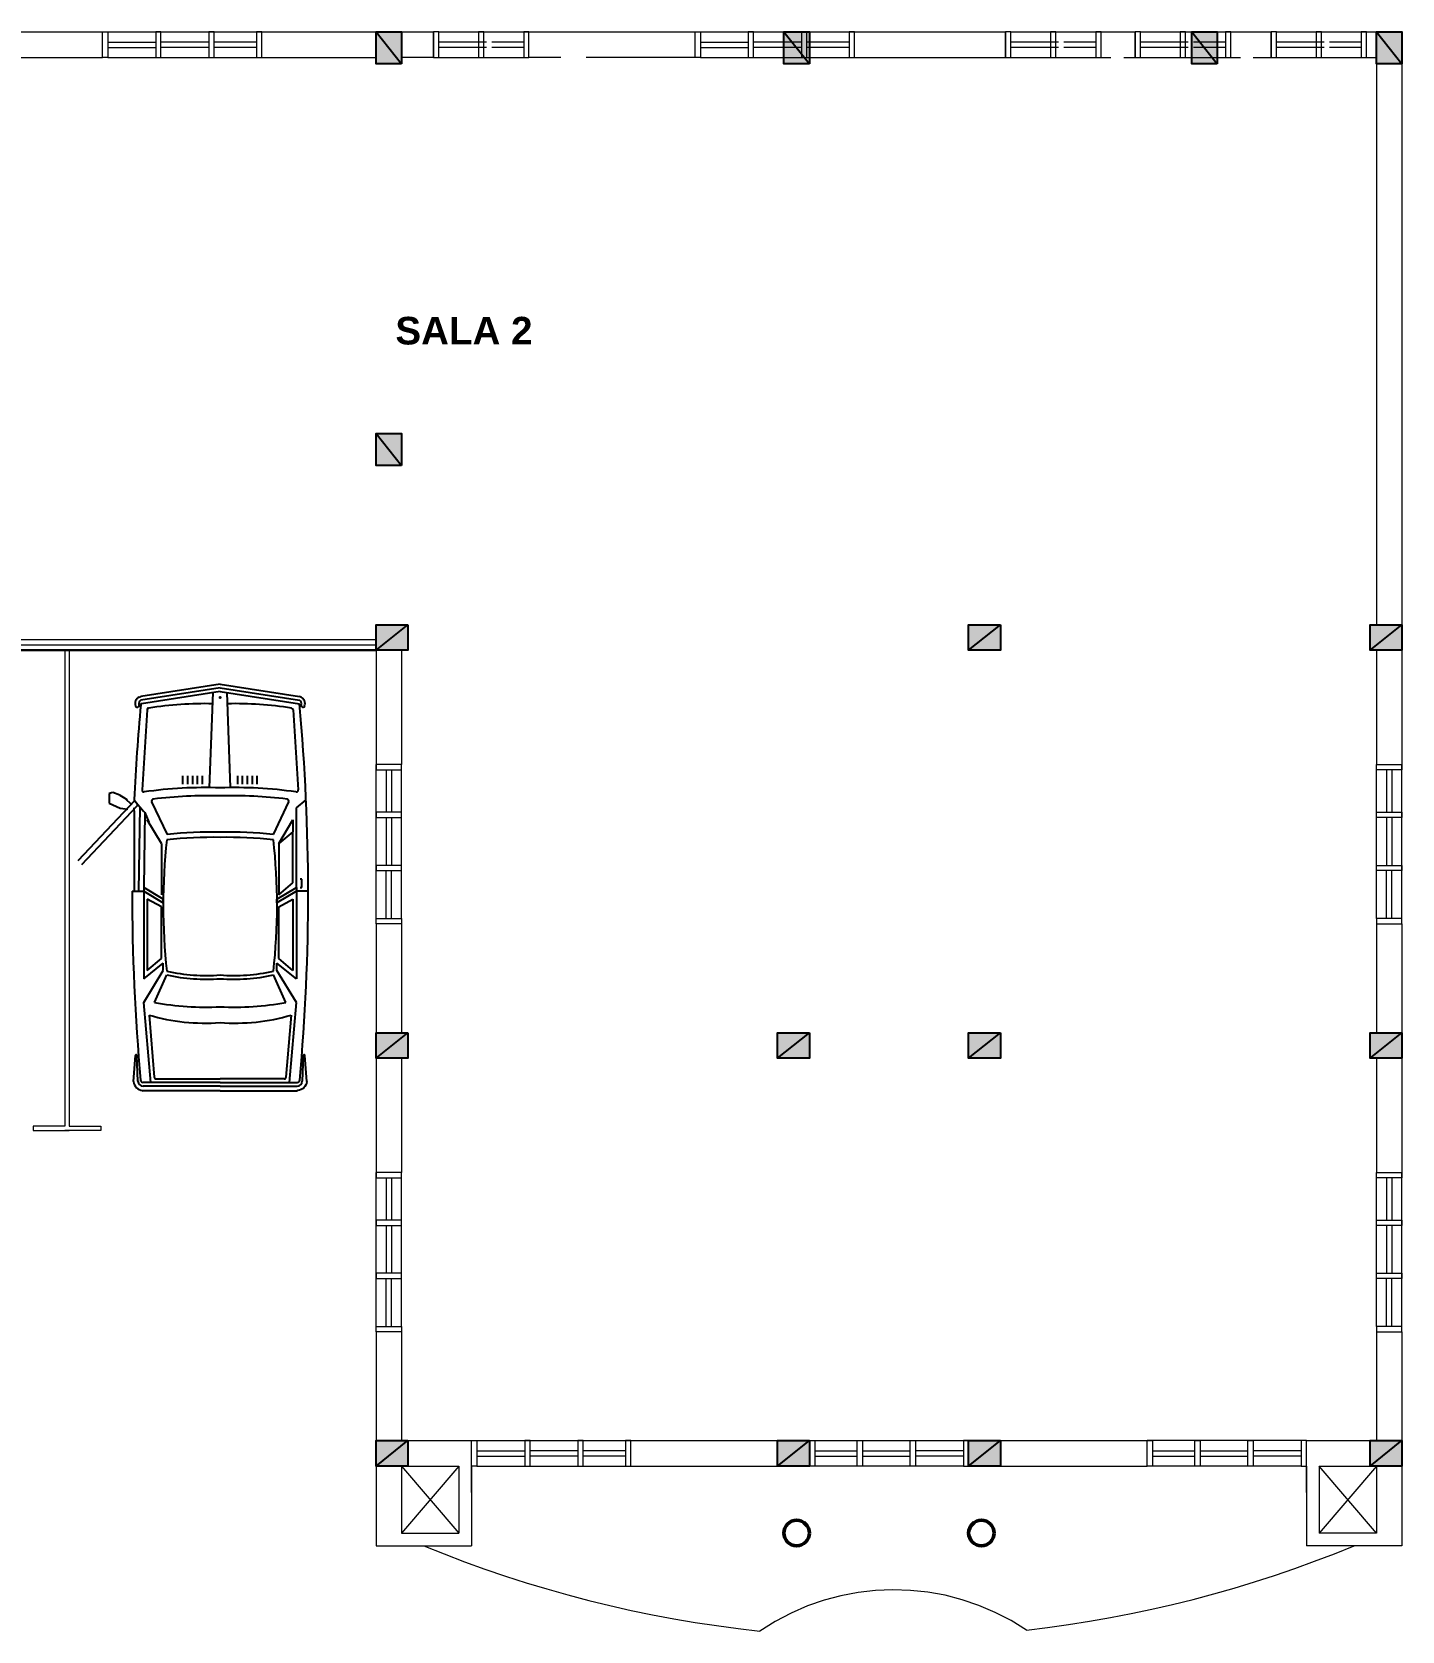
# Model space of a CAD drawing. Header units: millimetres. Extents: x 4395 to 8806, y 1896 to 3880.
# Drawn here: x 4424.24 to 4437.14, y 1897.37 to 1912.42 of the extents above; entities that cross this region are included whole.
import ezdxf

# ---------------------------------------------------------------- set-up
doc = ezdxf.new("R2010")
doc.units = ezdxf.units.MM
doc.linetypes.add('ACAD_ISO03W100', pattern=[30, 12, -18])
doc.layers.add('C-EQUIPAMENTOS', color=7, linetype='Continuous')
doc.layers.add('C-Paredes-Acessorios', color=20, linetype='Continuous', lineweight=5)
doc.layers.add('C-Texto', color=4, linetype='Continuous', lineweight=9)
doc.layers.add('C-Pilares', color=7, linetype='Continuous', plot=False)
doc.styles.add('BOLD', font='arialbd.ttf')

# ---------------------------------------------------------------- blocks, each defined once
blk = doc.blocks.new('A$C2A3D30EB')
at = {"layer": 'C-Pilares'}
for color, points in [(6, [(0, 0), (24, 30), (0, 30)]), (6, [(24, 30), (0, 30), (0, 0)]), (135, [(24, 30), (0, 0), (24, 0)])]:
    blk.add_hatch(color=color, dxfattribs=at).paths.add_polyline_path(points)
blk.add_line((24, 30), (0, 0), dxfattribs=at)
at = {"layer": 'C-Pilares', "color": 7}
blk.add_lwpolyline([(0, 0), (24, 0), (24, 30), (0, 30)], close=True, dxfattribs=at)

msp = doc.modelspace()

# ---------------------------------------------------------------- linework, layer by layer
at = {"layer": 'C-EQUIPAMENTOS', "color": 0}
for p, q in [((4426.016, 1906.279), (4425.269, 1906.162)), ((4426.016, 1906.244), (4425.269, 1906.127)), ((4426.016, 1906.209), (4425.276, 1906.093)), ((4425.917, 1905.305), (4425.951, 1906.199)), ((4426.016, 1906.279), (4426.763, 1906.162)), ((4426.016, 1906.244), (4426.763, 1906.127)), ((4426.016, 1906.209), (4426.763, 1906.092)), ((4426.115, 1905.305), (4426.081, 1906.199)), ((4425.253, 1906.157), (4425.269, 1906.162)), ((4426.779, 1906.157), (4426.763, 1906.162)), ((4425.329, 1906.036), (4425.281, 1905.283)), ((4426.703, 1906.036), (4426.751, 1905.283)), ((4425.666, 1905.338), (4425.666, 1905.415)), ((4425.712, 1905.338), (4425.712, 1905.415)), ((4425.758, 1905.338), (4425.758, 1905.415)), ((4425.804, 1905.338), (4425.804, 1905.415)), ((4425.85, 1905.338), (4425.85, 1905.415)), ((4426.182, 1905.338), (4426.182, 1905.415)), ((4426.228, 1905.338), (4426.228, 1905.415)), ((4426.274, 1905.338), (4426.274, 1905.415)), ((4426.32, 1905.338), (4426.32, 1905.415)), ((4426.366, 1905.338), (4426.366, 1905.415)), ((4425.213, 1905.182), (4424.677, 1904.617)), ((4425.007, 1905.258), (4424.97, 1905.25)), ((4424.97, 1905.25), (4424.971, 1905.159)), ((4424.971, 1905.159), (4425.074, 1905.11)), ((4425.07, 1905.233), (4425.007, 1905.258)), ((4425.044, 1905.243), (4425.048, 1905.247)), ((4425.07, 1905.233), (4425.118, 1905.206)), ((4425.118, 1905.206), (4425.141, 1905.189)), ((4425.118, 1905.206), (4425.18, 1905.146)), ((4425.207, 1905.19), (4425.207, 1905.187)), ((4425.207, 1905.187), (4425.207, 1905.182)), ((4425.21, 1905.185), (4425.293, 1905.083)), ((4425.213, 1905.182), (4425.213, 1905.18)), ((4425.213, 1905.18), (4425.215, 1905.177)), ((4425.215, 1905.177), (4425.218, 1905.174)), ((4425.218, 1905.174), (4425.22, 1905.172)), ((4425.22, 1905.172), (4425.222, 1905.169)), ((4425.222, 1905.169), (4425.223, 1905.166)), ((4425.223, 1905.166), (4425.225, 1905.164)), ((4425.225, 1905.164), (4425.227, 1905.161)), ((4425.227, 1905.161), (4425.229, 1905.158)), ((4425.229, 1905.158), (4425.232, 1905.153)), ((4425.232, 1905.153), (4425.233, 1905.15)), ((4425.233, 1905.15), (4425.235, 1905.147)), ((4425.235, 1905.147), (4425.235, 1905.134)), ((4425.371, 1905.17), (4425.517, 1904.863)), ((4426.661, 1905.17), (4426.514, 1904.863)), ((4426.736, 1905.114), (4426.825, 1905.191)), ((4424.713, 1904.581), (4425.235, 1905.134)), ((4425.074, 1905.11), (4425.147, 1905.103)), ((4425.21, 1905.061), (4425.206, 1905.113)), ((4425.21, 1904.332), (4425.21, 1905.063)), ((4425.234, 1905.131), (4425.232, 1905.129)), ((4425.235, 1905.134), (4425.234, 1905.131)), ((4425.261, 1905.123), (4425.247, 1904.331)), ((4425.293, 1905.083), (4425.306, 1905.07)), ((4425.306, 1905.07), (4425.296, 1904.366)), ((4425.306, 1905.07), (4425.345, 1904.979)), ((4425.464, 1904.779), (4425.33, 1905.002)), ((4426.568, 1904.779), (4426.702, 1905.002)), ((4426.702, 1905.002), (4426.702, 1904.89)), ((4426.736, 1904.366), (4426.736, 1905.114)), ((4426.702, 1904.89), (4426.568, 1904.779)), ((4426.702, 1904.408), (4426.702, 1904.89)), ((4425.464, 1904.779), (4425.464, 1904.296)), ((4426.568, 1904.779), (4426.568, 1904.296)), ((4426.568, 1904.296), (4426.702, 1904.408)), ((4426.786, 1904.443), (4426.769, 1904.443)), ((4426.786, 1904.366), (4426.786, 1904.443)), ((4425.187, 1904.331), (4425.296, 1904.331)), ((4425.296, 1904.366), (4425.296, 1903.541)), ((4425.481, 1904.254), (4425.296, 1904.366)), ((4425.296, 1904.331), (4425.481, 1904.219)), ((4425.464, 1904.184), (4425.33, 1904.254)), ((4425.33, 1904.254), (4425.33, 1904.184)), ((4425.481, 1904.219), (4425.481, 1904.254)), ((4426.551, 1904.254), (4426.736, 1904.366)), ((4426.736, 1904.331), (4426.551, 1904.219)), ((4426.551, 1904.219), (4426.551, 1904.254)), ((4426.568, 1904.184), (4426.702, 1904.254)), ((4426.702, 1904.254), (4426.702, 1904.184)), ((4426.736, 1904.366), (4426.736, 1903.506)), ((4426.845, 1904.331), (4426.736, 1904.331)), ((4426.769, 1904.366), (4426.786, 1904.366)), ((4425.33, 1904.184), (4425.33, 1903.583)), ((4425.464, 1903.695), (4425.464, 1904.184)), ((4426.568, 1903.695), (4426.568, 1904.184)), ((4426.702, 1904.184), (4426.702, 1903.583)), ((4425.296, 1903.506), (4425.481, 1903.653)), ((4425.33, 1903.583), (4425.464, 1903.695)), ((4425.481, 1903.583), (4425.481, 1903.653)), ((4426.551, 1903.583), (4426.551, 1903.653)), ((4426.736, 1903.506), (4426.551, 1903.653)), ((4426.702, 1903.583), (4426.568, 1903.695)), ((4425.296, 1903.283), (4425.481, 1903.583)), ((4425.296, 1903.541), (4425.296, 1903.506)), ((4425.397, 1903.283), (4425.514, 1903.541)), ((4426.635, 1903.283), (4426.517, 1903.541)), ((4426.736, 1903.283), (4426.551, 1903.583)), ((4425.363, 1902.529), (4425.296, 1903.283)), ((4426.668, 1902.529), (4426.736, 1903.283)), ((4425.347, 1903.164), (4425.395, 1902.58)), ((4426.685, 1903.164), (4426.636, 1902.58)), ((4425.201, 1902.537), (4425.218, 1902.782)), ((4425.242, 1902.542), (4425.232, 1902.782)), ((4426.79, 1902.542), (4426.8, 1902.782)), ((4426.831, 1902.537), (4426.814, 1902.782)), ((4426.016, 1902.529), (4425.29, 1902.529)), ((4426.016, 1902.494), (4425.29, 1902.494)), ((4426.016, 1902.452), (4425.29, 1902.452)), ((4425.414, 1902.563), (4426.016, 1902.563)), ((4426.618, 1902.563), (4426.016, 1902.563)), ((4426.016, 1902.529), (4426.742, 1902.529)), ((4426.016, 1902.494), (4426.742, 1902.494)), ((4426.016, 1902.452), (4426.742, 1902.452))]:
    msp.add_line(p, q, dxfattribs=at)
at = {"layer": 'C-EQUIPAMENTOS', "color": 0, "const_width": 0.0138}
msp.add_lwpolyline([(4426.016, 1906.146, 1), (4426.016, 1906.16, 1)], format="xyb", close=True, dxfattribs=at)
at = {"layer": 'C-EQUIPAMENTOS', "color": 0}
for points in [[(4425.201, 1902.537, 0.356564), (4425.286, 1902.453), (4425.29, 1902.452)], [(4426.831, 1902.537, -0.356564), (4426.746, 1902.453), (4426.742, 1902.452)]]:
    msp.add_lwpolyline(points, format="xyb", dxfattribs=at)
for centre, radius, start, end in [((4444.563, 1904.311), 19.376, 174.7461, 177.3955), ((4444.563, 1904.311), 19.376, 174.7461, 177.3955), ((4425.285, 1906.096), 0.0695, 117.7463, 198.8691), ((4425.236, 1906.079), 0.0171, 198.7873, 18.951), ((4425.285, 1906.096), 0.0354, 117.7463, 198.8691), ((4425.277, 1906.084), 0.0092, 98.9175, 174.7461), ((4425.347, 1906.035), 0.0184, 99.1909, 176.3542), ((4425.347, 1906.035), 0.0184, 99.1909, 176.3542), ((4425.339, 1906.043), 0.0092, 99.3181, 176.3542), ((4425.339, 1906.043), 0.0092, 99.3181, 176.3542), ((4425.874, 1902.778), 3.317, 88.737, 99.1909), ((4426.158, 1902.778), 3.317, 80.8091, 91.263), ((4426.685, 1906.035), 0.0184, 3.6458, 80.8091), ((4426.685, 1906.035), 0.0184, 3.6458, 80.8091), ((4426.746, 1906.096), 0.0354, 341.1309, 62.2537), ((4407.469, 1904.311), 19.376, 354.787, 5.2751), ((4407.469, 1904.311), 19.376, 354.787, 5.2751), ((4426.746, 1906.096), 0.0695, 341.1309, 62.2537), ((4426.796, 1906.079), 0.0171, 161.049, 341.2127), ((4425.874, 1901.305), 4, 87.9692, 98.2244), ((4426.158, 1901.305), 4, 81.7756, 92.0308), ((4425.299, 1905.282), 0.0184, 176.3542, 278.2244), ((4425.388, 1905.178), 0.0184, 97.2595, 205.4749), ((4425.891, 1901.228), 4, 88.2096, 97.2595), ((4426.141, 1901.228), 4, 82.7405, 91.7904), ((4426.644, 1905.178), 0.0184, 334.5251, 82.7405), ((4426.733, 1905.282), 0.0184, 261.7756, 3.6458), ((4425.941, 1900.837), 4, 88.9306, 96.1256), ((4425.941, 1900.886), 4, 88.9306, 96.0834), ((4426.091, 1900.886), 4, 83.9166, 91.0694), ((4426.091, 1900.837), 4, 83.8744, 91.0694), ((4431.147, 1904.195), 5.667, 173.7269, 186.2666), ((4420.885, 1904.195), 5.667, 353.7334, 6.2731), ((4444.563, 1904.311), 19.376, 179.9392, 185.213), ((4425.883, 1905.244), 1.708, 257.5504, 274.4785), ((4425.883, 1905.209), 1.708, 257.5504, 274.4785), ((4426.149, 1905.244), 1.708, 265.5215, 282.4496), ((4426.149, 1905.209), 1.708, 265.5215, 282.4496), ((4425.883, 1905.862), 2.624, 259.3352, 272.9132), ((4426.149, 1905.862), 2.624, 267.0868, 280.6648), ((4425.874, 1904.976), 1.888, 253.7702, 274.3068), ((4426.158, 1904.976), 1.888, 265.6932, 286.2298), ((4425.225, 1902.783), 0.007, 350.8632, 189.1368), ((4426.807, 1902.783), 0.007, 350.8632, 189.1368), ((4425.414, 1902.581), 0.0184, 184.7857, 270), ((4426.618, 1902.581), 0.0184, 270, 355.2143), ((4425.295, 1902.547), 0.0531, 185.9003, 264.3979), ((4425.29, 1902.552), 0.023, 185.213, 270), ((4426.742, 1902.552), 0.023, 270, 354.787), ((4426.737, 1902.547), 0.0531, 275.6021, 354.0997)]:
    msp.add_arc(centre, radius, start, end, dxfattribs=at)
at = {"layer": 'C-Paredes-Acessorios'}
for p, q in [((4422.569, 1912.418), (4424.909, 1912.418)), ((4424.909, 1912.178), (4424.909, 1912.418)), ((4424.959, 1912.418), (4426.409, 1912.418)), ((4426.409, 1912.418), (4428.024, 1912.418)), ((4426.409, 1912.178), (4426.409, 1912.418)), ((4428.024, 1912.178), (4428.024, 1912.418)), ((4428.024, 1912.178), (4428.024, 1912.418)), ((4428.024, 1912.178), (4428.024, 1912.418)), ((4428.024, 1912.178), (4428.024, 1912.418)), ((4428.024, 1912.178), (4428.024, 1912.418)), ((4428.024, 1912.178), (4428.024, 1912.418)), ((4428.024, 1912.178), (4428.024, 1912.418)), ((4428.024, 1912.178), (4428.024, 1912.418)), ((4428.024, 1912.178), (4428.024, 1912.418)), ((4428.024, 1912.178), (4428.024, 1912.418)), ((4428.024, 1912.178), (4428.024, 1912.418)), ((4428.024, 1912.178), (4428.024, 1912.418)), ((4428.024, 1912.178), (4428.024, 1912.418)), ((4428.024, 1912.178), (4428.024, 1912.418)), ((4428.024, 1912.178), (4428.024, 1912.418)), ((4428.024, 1912.178), (4428.024, 1912.418)), ((4428.024, 1912.178), (4428.024, 1912.418)), ((4428.049, 1912.418), (4428.049, 1912.418)), ((4428.049, 1912.418), (4428.049, 1912.418)), ((4428.049, 1912.418), (4428.049, 1912.418)), ((4428.049, 1912.418), (4428.049, 1912.418)), ((4428.049, 1912.418), (4428.049, 1912.418)), ((4428.049, 1912.418), (4428.049, 1912.418)), ((4428.074, 1912.418), (4428.924, 1912.418)), ((4428.924, 1912.418), (4430.489, 1912.418)), ((4428.924, 1912.178), (4428.924, 1912.418)), ((4428.924, 1912.178), (4428.924, 1912.418)), ((4428.924, 1912.178), (4428.924, 1912.418)), ((4428.924, 1912.178), (4428.924, 1912.418)), ((4428.924, 1912.178), (4428.924, 1912.418)), ((4428.924, 1912.178), (4428.924, 1912.418)), ((4430.489, 1912.178), (4430.489, 1912.418)), ((4430.539, 1912.418), (4431.989, 1912.418)), ((4431.989, 1912.418), (4433.411, 1912.418)), ((4431.989, 1912.178), (4431.989, 1912.418)), ((4433.411, 1912.178), (4433.411, 1912.418)), ((4433.411, 1912.178), (4433.411, 1912.418)), ((4433.411, 1912.178), (4433.411, 1912.418)), ((4433.411, 1912.178), (4433.411, 1912.418)), ((4433.411, 1912.178), (4433.411, 1912.418)), ((4433.411, 1912.178), (4433.411, 1912.418)), ((4433.411, 1912.178), (4433.411, 1912.418)), ((4433.411, 1912.178), (4433.411, 1912.418)), ((4433.411, 1912.178), (4433.411, 1912.418)), ((4433.411, 1912.178), (4433.411, 1912.418)), ((4433.411, 1912.178), (4433.411, 1912.418)), ((4433.411, 1912.178), (4433.411, 1912.418)), ((4433.411, 1912.178), (4433.411, 1912.418)), ((4433.411, 1912.178), (4433.411, 1912.418)), ((4433.411, 1912.178), (4433.411, 1912.418)), ((4433.411, 1912.178), (4433.411, 1912.418)), ((4433.411, 1912.178), (4433.411, 1912.418)), ((4433.436, 1912.418), (4433.436, 1912.418)), ((4433.436, 1912.418), (4433.436, 1912.418)), ((4433.436, 1912.418), (4433.436, 1912.418)), ((4433.436, 1912.418), (4433.436, 1912.418)), ((4433.436, 1912.418), (4433.436, 1912.418)), ((4433.436, 1912.418), (4433.436, 1912.418)), ((4433.461, 1912.418), (4434.311, 1912.418)), ((4434.311, 1912.418), (4434.631, 1912.418)), ((4434.311, 1912.178), (4434.311, 1912.418)), ((4434.311, 1912.178), (4434.311, 1912.418)), ((4434.311, 1912.178), (4434.311, 1912.418)), ((4434.311, 1912.178), (4434.311, 1912.418)), ((4434.311, 1912.178), (4434.311, 1912.418)), ((4434.311, 1912.178), (4434.311, 1912.418)), ((4434.631, 1912.178), (4434.631, 1912.418)), ((4434.631, 1912.178), (4434.631, 1912.418)), ((4434.631, 1912.178), (4434.631, 1912.418)), ((4434.631, 1912.178), (4434.631, 1912.418)), ((4434.631, 1912.178), (4434.631, 1912.418)), ((4434.631, 1912.178), (4434.631, 1912.418)), ((4434.631, 1912.178), (4434.631, 1912.418)), ((4434.631, 1912.178), (4434.631, 1912.418)), ((4434.631, 1912.178), (4434.631, 1912.418)), ((4434.631, 1912.178), (4434.631, 1912.418)), ((4434.631, 1912.178), (4434.631, 1912.418)), ((4434.631, 1912.178), (4434.631, 1912.418)), ((4434.631, 1912.178), (4434.631, 1912.418)), ((4434.631, 1912.178), (4434.631, 1912.418)), ((4434.631, 1912.178), (4434.631, 1912.418)), ((4434.631, 1912.178), (4434.631, 1912.418)), ((4434.631, 1912.178), (4434.631, 1912.418)), ((4434.656, 1912.418), (4434.656, 1912.418)), ((4434.656, 1912.418), (4434.656, 1912.418)), ((4434.656, 1912.418), (4434.656, 1912.418)), ((4434.656, 1912.418), (4434.656, 1912.418)), ((4434.656, 1912.418), (4434.656, 1912.418)), ((4434.656, 1912.418), (4434.656, 1912.418)), ((4434.681, 1912.418), (4435.531, 1912.418)), ((4435.531, 1912.418), (4435.911, 1912.418)), ((4435.531, 1912.178), (4435.531, 1912.418)), ((4435.531, 1912.178), (4435.531, 1912.418)), ((4435.531, 1912.178), (4435.531, 1912.418)), ((4435.531, 1912.178), (4435.531, 1912.418)), ((4435.531, 1912.178), (4435.531, 1912.418)), ((4435.531, 1912.178), (4435.531, 1912.418)), ((4435.911, 1912.178), (4435.911, 1912.418)), ((4435.911, 1912.178), (4435.911, 1912.418)), ((4435.911, 1912.178), (4435.911, 1912.418)), ((4435.911, 1912.178), (4435.911, 1912.418)), ((4435.911, 1912.178), (4435.911, 1912.418)), ((4435.911, 1912.178), (4435.911, 1912.418)), ((4435.911, 1912.178), (4435.911, 1912.418)), ((4435.911, 1912.178), (4435.911, 1912.418)), ((4435.911, 1912.178), (4435.911, 1912.418)), ((4435.911, 1912.178), (4435.911, 1912.418)), ((4435.911, 1912.178), (4435.911, 1912.418)), ((4435.911, 1912.178), (4435.911, 1912.418)), ((4435.911, 1912.178), (4435.911, 1912.418)), ((4435.911, 1912.178), (4435.911, 1912.418)), ((4435.911, 1912.178), (4435.911, 1912.418)), ((4435.911, 1912.178), (4435.911, 1912.418)), ((4435.911, 1912.178), (4435.911, 1912.418)), ((4435.936, 1912.418), (4435.936, 1912.418)), ((4435.936, 1912.418), (4435.936, 1912.418)), ((4435.936, 1912.418), (4435.936, 1912.418)), ((4435.936, 1912.418), (4435.936, 1912.418)), ((4435.936, 1912.418), (4435.936, 1912.418)), ((4435.936, 1912.418), (4435.936, 1912.418)), ((4435.961, 1912.418), (4436.811, 1912.418)), ((4436.811, 1912.418), (4437.144, 1912.418)), ((4436.811, 1912.178), (4436.811, 1912.418)), ((4436.811, 1912.178), (4436.811, 1912.418)), ((4436.811, 1912.178), (4436.811, 1912.418)), ((4436.811, 1912.178), (4436.811, 1912.418)), ((4436.811, 1912.178), (4436.811, 1912.418)), ((4436.811, 1912.178), (4436.811, 1912.418)), ((4437.144, 1912.418), (4437.144, 1905.523)), ((4424.959, 1912.323), (4425.409, 1912.323)), ((4424.959, 1912.273), (4425.409, 1912.273)), ((4425.909, 1912.323), (4425.459, 1912.323)), ((4425.909, 1912.273), (4425.459, 1912.273)), ((4426.359, 1912.323), (4425.959, 1912.323)), ((4426.359, 1912.273), (4425.959, 1912.273)), ((4428.099, 1912.323), (4428.074, 1912.323)), ((4428.099, 1912.273), (4428.074, 1912.273)), ((4430.539, 1912.323), (4430.989, 1912.323)), ((4430.539, 1912.273), (4430.989, 1912.273)), ((4431.489, 1912.323), (4431.039, 1912.323)), ((4431.489, 1912.273), (4431.039, 1912.273)), ((4431.939, 1912.323), (4431.539, 1912.323)), ((4431.939, 1912.273), (4431.539, 1912.273)), ((4433.486, 1912.323), (4433.461, 1912.323)), ((4433.486, 1912.273), (4433.461, 1912.273)), ((4434.706, 1912.323), (4434.681, 1912.323)), ((4434.706, 1912.273), (4434.681, 1912.273)), ((4435.986, 1912.323), (4435.961, 1912.323)), ((4435.986, 1912.273), (4435.961, 1912.273)), ((4423.884, 1912.178), (4424.909, 1912.178)), ((4424.959, 1912.178), (4426.409, 1912.178)), ((4426.409, 1912.178), (4427.484, 1912.178)), ((4428.024, 1912.178), (4427.724, 1912.178)), ((4428.049, 1912.178), (4428.049, 1912.178)), ((4428.074, 1912.178), (4428.924, 1912.178)), ((4429.224, 1912.178), (4428.924, 1912.178)), ((4430.489, 1912.178), (4429.464, 1912.178)), ((4430.539, 1912.178), (4431.989, 1912.178)), ((4431.989, 1912.178), (4433.411, 1912.178)), ((4433.436, 1912.178), (4433.436, 1912.178)), ((4433.461, 1912.178), (4434.311, 1912.178)), ((4434.311, 1912.178), (4434.404, 1912.178)), ((4434.524, 1912.178), (4434.631, 1912.178)), ((4434.656, 1912.178), (4434.656, 1912.178)), ((4434.681, 1912.178), (4435.531, 1912.178)), ((4435.531, 1912.178), (4435.624, 1912.178)), ((4435.744, 1912.178), (4435.911, 1912.178)), ((4435.936, 1912.178), (4435.936, 1912.178)), ((4435.961, 1912.178), (4436.811, 1912.178)), ((4436.811, 1912.178), (4436.904, 1912.178)), ((4436.904, 1912.178), (4436.904, 1906.838)), ((4427.484, 1906.838), (4427.484, 1905.523)), ((4437.144, 1906.838), (4436.904, 1906.838)), ((4421.664, 1906.698), (4427.484, 1906.698)), ((4421.664, 1906.648), (4427.484, 1906.648)), ((4424.554, 1906.598), (4424.554, 1902.118)), ((4424.594, 1906.598), (4424.594, 1902.118)), ((4427.724, 1906.598), (4427.724, 1905.523)), ((4436.904, 1906.598), (4436.904, 1905.523)), ((4427.484, 1904.073), (4427.484, 1905.523)), ((4427.724, 1905.523), (4427.484, 1905.523)), ((4427.579, 1905.473), (4427.579, 1905.073)), ((4427.629, 1905.473), (4427.629, 1905.073)), ((4427.724, 1904.073), (4427.724, 1905.523)), ((4436.904, 1904.073), (4436.904, 1905.523)), ((4436.904, 1905.523), (4437.144, 1905.523)), ((4436.999, 1905.473), (4436.999, 1905.073)), ((4437.049, 1905.473), (4437.049, 1905.073)), ((4437.144, 1904.073), (4437.144, 1905.523)), ((4427.579, 1905.023), (4427.579, 1904.573)), ((4427.629, 1905.023), (4427.629, 1904.573)), ((4436.999, 1905.023), (4436.999, 1904.573)), ((4437.049, 1905.023), (4437.049, 1904.573)), ((4427.579, 1904.073), (4427.579, 1904.523)), ((4427.629, 1904.073), (4427.629, 1904.523)), ((4436.999, 1904.073), (4436.999, 1904.523)), ((4437.049, 1904.073), (4437.049, 1904.523)), ((4427.484, 1904.023), (4427.484, 1901.683)), ((4427.724, 1904.023), (4427.484, 1904.023)), ((4427.724, 1904.023), (4427.724, 1902.998)), ((4436.904, 1904.023), (4436.904, 1902.998)), ((4436.904, 1904.023), (4437.144, 1904.023)), ((4437.144, 1904.023), (4437.144, 1901.683)), ((4431.564, 1902.758), (4431.564, 1902.998)), ((4433.064, 1902.758), (4433.064, 1902.998)), ((4427.724, 1902.758), (4427.724, 1901.683)), ((4436.904, 1902.758), (4436.904, 1901.683)), ((4424.554, 1902.118), (4424.254, 1902.118)), ((4424.254, 1902.118), (4424.254, 1902.078)), ((4424.254, 1902.078), (4424.594, 1902.078)), ((4424.894, 1902.078), (4424.554, 1902.078)), ((4424.594, 1902.118), (4424.894, 1902.118)), ((4424.894, 1902.118), (4424.894, 1902.078)), ((4427.484, 1900.233), (4427.484, 1901.683)), ((4427.724, 1901.683), (4427.484, 1901.683)), ((4427.724, 1900.233), (4427.724, 1901.683)), ((4436.904, 1900.233), (4436.904, 1901.683)), ((4436.904, 1901.683), (4437.144, 1901.683)), ((4437.144, 1900.233), (4437.144, 1901.683)), ((4427.579, 1901.633), (4427.579, 1901.233)), ((4427.629, 1901.633), (4427.629, 1901.233)), ((4436.999, 1901.633), (4436.999, 1901.233)), ((4437.049, 1901.633), (4437.049, 1901.233)), ((4427.579, 1901.183), (4427.579, 1900.733)), ((4427.629, 1901.183), (4427.629, 1900.733)), ((4436.999, 1901.183), (4436.999, 1900.733)), ((4437.049, 1901.183), (4437.049, 1900.733)), ((4427.579, 1900.233), (4427.579, 1900.683)), ((4427.629, 1900.233), (4427.629, 1900.683)), ((4436.999, 1900.233), (4436.999, 1900.683)), ((4437.049, 1900.233), (4437.049, 1900.683)), ((4427.484, 1900.183), (4427.484, 1898.168)), ((4427.724, 1900.183), (4427.484, 1900.183)), ((4427.724, 1900.183), (4427.724, 1899.158)), ((4436.904, 1900.183), (4436.904, 1899.158)), ((4436.904, 1900.183), (4437.144, 1900.183)), ((4437.144, 1900.183), (4437.144, 1898.168)), ((4427.724, 1899.158), (4428.384, 1899.158)), ((4428.384, 1898.918), (4428.384, 1899.158)), ((4428.434, 1899.158), (4429.884, 1899.158)), ((4429.884, 1899.158), (4431.324, 1899.158)), ((4429.884, 1898.918), (4429.884, 1899.158)), ((4431.564, 1899.158), (4433.064, 1899.158)), ((4431.564, 1898.918), (4431.564, 1899.158)), ((4433.064, 1898.918), (4433.064, 1899.158)), ((4433.304, 1899.158), (4434.744, 1899.158)), ((4436.194, 1899.158), (4434.744, 1899.158)), ((4434.744, 1898.918), (4434.744, 1899.158)), ((4436.244, 1899.158), (4436.904, 1899.158)), ((4436.244, 1898.918), (4436.244, 1899.158)), ((4428.434, 1899.063), (4428.884, 1899.063)), ((4428.434, 1899.013), (4428.884, 1899.013)), ((4429.384, 1899.063), (4428.934, 1899.063)), ((4429.384, 1899.013), (4428.934, 1899.013)), ((4429.834, 1899.063), (4429.434, 1899.063)), ((4429.834, 1899.013), (4429.434, 1899.013)), ((4431.614, 1899.063), (4432.014, 1899.063)), ((4431.614, 1899.013), (4432.014, 1899.013)), ((4432.064, 1899.063), (4432.514, 1899.063)), ((4432.064, 1899.013), (4432.514, 1899.013)), ((4433.014, 1899.063), (4432.564, 1899.063)), ((4433.014, 1899.013), (4432.564, 1899.013)), ((4434.794, 1899.063), (4435.194, 1899.063)), ((4434.794, 1899.013), (4435.194, 1899.013)), ((4435.244, 1899.063), (4435.694, 1899.063)), ((4435.244, 1899.013), (4435.694, 1899.013)), ((4436.194, 1899.063), (4435.744, 1899.063)), ((4436.194, 1899.013), (4435.744, 1899.013)), ((4427.724, 1898.918), (4428.264, 1898.918)), ((4427.724, 1898.918), (4427.724, 1898.288)), ((4428.264, 1898.918), (4428.264, 1898.288)), ((4428.384, 1898.918), (4428.384, 1898.168)), ((4428.434, 1898.918), (4429.884, 1898.918)), ((4429.884, 1898.918), (4431.564, 1898.918)), ((4433.014, 1898.918), (4431.564, 1898.918)), ((4433.064, 1898.918), (4434.744, 1898.918)), ((4436.194, 1898.918), (4434.744, 1898.918)), ((4436.244, 1898.918), (4436.244, 1898.168)), ((4436.364, 1898.918), (4436.904, 1898.918)), ((4436.364, 1898.918), (4436.364, 1898.288)), ((4436.904, 1898.918), (4436.904, 1898.288)), ((4427.724, 1898.288), (4428.264, 1898.288)), ((4436.904, 1898.288), (4436.364, 1898.288)), ((4427.484, 1898.168), (4428.384, 1898.168)), ((4437.144, 1898.168), (4436.244, 1898.168))]:
    msp.add_line(p, q, dxfattribs=at)
at = {"layer": 'C-Paredes-Acessorios', "linetype": 'ACAD_ISO03W100'}
for p, q in [((4428.524, 1912.323), (4428.074, 1912.323)), ((4428.524, 1912.273), (4428.074, 1912.273)), ((4428.874, 1912.323), (4428.574, 1912.323)), ((4428.874, 1912.273), (4428.574, 1912.273)), ((4433.911, 1912.323), (4433.461, 1912.323)), ((4433.911, 1912.273), (4433.461, 1912.273)), ((4434.261, 1912.323), (4433.961, 1912.323)), ((4434.261, 1912.273), (4433.961, 1912.273)), ((4435.131, 1912.323), (4434.681, 1912.323)), ((4435.131, 1912.273), (4434.681, 1912.273)), ((4435.481, 1912.323), (4435.181, 1912.323)), ((4435.481, 1912.273), (4435.181, 1912.273)), ((4436.411, 1912.323), (4435.961, 1912.323)), ((4436.411, 1912.273), (4435.961, 1912.273)), ((4436.761, 1912.323), (4436.461, 1912.323)), ((4436.761, 1912.273), (4436.461, 1912.273))]:
    msp.add_line(p, q, dxfattribs=at)
at = {"layer": 'C-Paredes-Acessorios', "lineweight": 30}
msp.add_line((4421.664, 1906.598), (4427.484, 1906.598), dxfattribs=at)
at = {"layer": 'C-Paredes-Acessorios', "color": 3}
for p, q in [((4427.724, 1898.918), (4428.264, 1898.288)), ((4428.264, 1898.918), (4427.724, 1898.288)), ((4428.384, 1898.668), (4428.384, 1898.918)), ((4436.244, 1898.668), (4436.244, 1898.918)), ((4436.904, 1898.288), (4436.364, 1898.918)), ((4436.904, 1898.918), (4436.364, 1898.288))]:
    msp.add_line(p, q, dxfattribs=at)
for points in [[(4424.909, 1912.418), (4424.959, 1912.418), (4424.959, 1912.178), (4424.909, 1912.178)], [(4424.909, 1912.418), (4424.909, 1912.418), (4424.959, 1912.418), (4424.959, 1912.178), (4424.909, 1912.178)], [(4426.409, 1912.418), (4426.359, 1912.418), (4426.359, 1912.178), (4426.409, 1912.178)], [(4430.489, 1912.418), (4430.539, 1912.418), (4430.539, 1912.178), (4430.489, 1912.178)], [(4430.489, 1912.418), (4430.489, 1912.418), (4430.539, 1912.418), (4430.539, 1912.178), (4430.489, 1912.178)], [(4431.989, 1912.418), (4431.939, 1912.418), (4431.939, 1912.178), (4431.989, 1912.178)], [(4427.484, 1905.523), (4427.484, 1905.473), (4427.724, 1905.473), (4427.724, 1905.523)], [(4437.144, 1905.523), (4437.144, 1905.473), (4436.904, 1905.473), (4436.904, 1905.523)], [(4427.484, 1904.023), (4427.484, 1904.073), (4427.724, 1904.073), (4427.724, 1904.023)], [(4427.484, 1904.023), (4427.484, 1904.023), (4427.484, 1904.073), (4427.724, 1904.073), (4427.724, 1904.023)], [(4437.144, 1904.023), (4437.144, 1904.073), (4436.904, 1904.073), (4436.904, 1904.023)], [(4437.144, 1904.023), (4437.144, 1904.023), (4437.144, 1904.073), (4436.904, 1904.073), (4436.904, 1904.023)], [(4427.484, 1901.683), (4427.484, 1901.633), (4427.724, 1901.633), (4427.724, 1901.683)], [(4437.144, 1901.683), (4437.144, 1901.633), (4436.904, 1901.633), (4436.904, 1901.683)], [(4427.484, 1900.183), (4427.484, 1900.233), (4427.724, 1900.233), (4427.724, 1900.183)], [(4427.484, 1900.183), (4427.484, 1900.183), (4427.484, 1900.233), (4427.724, 1900.233), (4427.724, 1900.183)], [(4437.144, 1900.183), (4437.144, 1900.233), (4436.904, 1900.233), (4436.904, 1900.183)], [(4437.144, 1900.183), (4437.144, 1900.183), (4437.144, 1900.233), (4436.904, 1900.233), (4436.904, 1900.183)], [(4428.384, 1899.158), (4428.434, 1899.158), (4428.434, 1898.918), (4428.384, 1898.918)], [(4428.384, 1899.158), (4428.384, 1899.158), (4428.434, 1899.158), (4428.434, 1898.918), (4428.384, 1898.918)], [(4429.884, 1899.158), (4429.834, 1899.158), (4429.834, 1898.918), (4429.884, 1898.918)], [(4431.564, 1899.158), (4431.614, 1899.158), (4431.614, 1898.918), (4431.564, 1898.918)], [(4433.064, 1899.158), (4433.014, 1899.158), (4433.014, 1898.918), (4433.064, 1898.918)], [(4433.064, 1899.158), (4433.064, 1899.158), (4433.014, 1899.158), (4433.014, 1898.918), (4433.064, 1898.918)], [(4434.744, 1899.158), (4434.794, 1899.158), (4434.794, 1898.918), (4434.744, 1898.918)], [(4436.244, 1899.158), (4436.194, 1899.158), (4436.194, 1898.918), (4436.244, 1898.918)], [(4436.244, 1899.158), (4436.244, 1899.158), (4436.194, 1899.158), (4436.194, 1898.918), (4436.244, 1898.918)]]:
    msp.add_lwpolyline(points, dxfattribs=at)
for points in [[(4425.459, 1912.178), (4425.459, 1912.418), (4425.409, 1912.418), (4425.409, 1912.178)], [(4425.959, 1912.178), (4425.959, 1912.418), (4425.909, 1912.418), (4425.909, 1912.178)], [(4428.074, 1912.178), (4428.074, 1912.418), (4428.024, 1912.418), (4428.024, 1912.178)], [(4428.499, 1912.178), (4428.499, 1912.418), (4428.449, 1912.418), (4428.449, 1912.178)], [(4428.924, 1912.178), (4428.924, 1912.418), (4428.874, 1912.418), (4428.874, 1912.178)], [(4431.039, 1912.178), (4431.039, 1912.418), (4430.989, 1912.418), (4430.989, 1912.178)], [(4431.539, 1912.178), (4431.539, 1912.418), (4431.489, 1912.418), (4431.489, 1912.178)], [(4433.461, 1912.178), (4433.461, 1912.418), (4433.411, 1912.418), (4433.411, 1912.178)], [(4433.886, 1912.178), (4433.886, 1912.418), (4433.836, 1912.418), (4433.836, 1912.178)], [(4434.311, 1912.178), (4434.311, 1912.418), (4434.261, 1912.418), (4434.261, 1912.178)], [(4434.681, 1912.178), (4434.681, 1912.418), (4434.631, 1912.418), (4434.631, 1912.178)], [(4435.106, 1912.178), (4435.106, 1912.418), (4435.056, 1912.418), (4435.056, 1912.178)], [(4435.531, 1912.178), (4435.531, 1912.418), (4435.481, 1912.418), (4435.481, 1912.178)], [(4435.961, 1912.178), (4435.961, 1912.418), (4435.911, 1912.418), (4435.911, 1912.178)], [(4436.386, 1912.178), (4436.386, 1912.418), (4436.336, 1912.418), (4436.336, 1912.178)], [(4436.811, 1912.178), (4436.811, 1912.418), (4436.761, 1912.418), (4436.761, 1912.178)], [(4427.724, 1905.073), (4427.484, 1905.073), (4427.484, 1905.023), (4427.724, 1905.023)], [(4436.904, 1905.073), (4437.144, 1905.073), (4437.144, 1905.023), (4436.904, 1905.023)], [(4427.724, 1904.573), (4427.484, 1904.573), (4427.484, 1904.523), (4427.724, 1904.523)], [(4436.904, 1904.573), (4437.144, 1904.573), (4437.144, 1904.523), (4436.904, 1904.523)], [(4427.724, 1901.233), (4427.484, 1901.233), (4427.484, 1901.183), (4427.724, 1901.183)], [(4436.904, 1901.233), (4437.144, 1901.233), (4437.144, 1901.183), (4436.904, 1901.183)], [(4427.724, 1900.733), (4427.484, 1900.733), (4427.484, 1900.683), (4427.724, 1900.683)], [(4436.904, 1900.733), (4437.144, 1900.733), (4437.144, 1900.683), (4436.904, 1900.683)], [(4428.934, 1898.918), (4428.934, 1899.158), (4428.884, 1899.158), (4428.884, 1898.918)], [(4429.434, 1898.918), (4429.434, 1899.158), (4429.384, 1899.158), (4429.384, 1898.918)], [(4432.014, 1898.918), (4432.014, 1899.158), (4432.064, 1899.158), (4432.064, 1898.918)], [(4432.514, 1898.918), (4432.514, 1899.158), (4432.564, 1899.158), (4432.564, 1898.918)], [(4435.194, 1898.918), (4435.194, 1899.158), (4435.244, 1899.158), (4435.244, 1898.918)], [(4435.694, 1898.918), (4435.694, 1899.158), (4435.744, 1899.158), (4435.744, 1898.918)]]:
    msp.add_lwpolyline(points, close=True, dxfattribs=at)
at = {"layer": 'C-Paredes-Acessorios', "lineweight": 50}
for centre in [(4431.444, 1898.288), (4433.184, 1898.288)]:
    msp.add_circle(centre, 0.12, dxfattribs=at)
at = {"layer": 'C-Paredes-Acessorios', "linetype": 'ACAD_ISO03W100'}
for centre, radius, start, end in [((4432.314, 1908.804), 11.503, 247.618, 263.9293), ((4432.314, 1908.804), 11.503, 276.4578, 292.382), ((4432.359, 1895.51), 2.244, 56.1777, 124.2095)]:
    msp.add_arc(centre, radius, start, end, dxfattribs=at)

# ---------------------------------------------------------------- block references
at = {"layer": 'C-Paredes-Acessorios', "xscale": -0.01, "yscale": 0.01, "zscale": 0.01}
for p in [(4427.724, 1912.118), (4427.724, 1912.118), (4431.564, 1912.118), (4431.564, 1912.118), (4435.404, 1912.118), (4435.404, 1912.118), (4437.144, 1912.118), (4437.144, 1912.118), (4427.724, 1908.338), (4427.724, 1908.338)]:
    msp.add_blockref('A$C2A3D30EB', p, dxfattribs=at)
at = {"layer": 'C-Paredes-Acessorios', "xscale": -0.01, "yscale": 0.01, "zscale": 0.01, "rotation": 90}
for p in [(4427.784, 1906.838), (4427.784, 1906.838), (4433.364, 1906.838), (4433.364, 1906.838), (4437.144, 1906.838), (4437.144, 1906.838), (4427.784, 1902.998), (4427.784, 1902.998), (4431.564, 1902.998), (4431.564, 1902.998), (4433.364, 1902.998), (4433.364, 1902.998), (4437.144, 1902.998), (4437.144, 1902.998), (4427.784, 1899.158), (4427.784, 1899.158), (4431.564, 1899.158), (4431.564, 1899.158), (4433.364, 1899.158), (4433.364, 1899.158), (4437.144, 1899.158), (4437.144, 1899.158)]:
    msp.add_blockref('A$C2A3D30EB', p, dxfattribs=at)

# ---------------------------------------------------------------- texts
at = {"layer": 'C-Texto', "style": 'BOLD'}
msp.add_text('SALA 2', height=0.26, dxfattribs=at).set_placement((4427.666, 1909.476))

doc.saveas('drawing.dxf')
